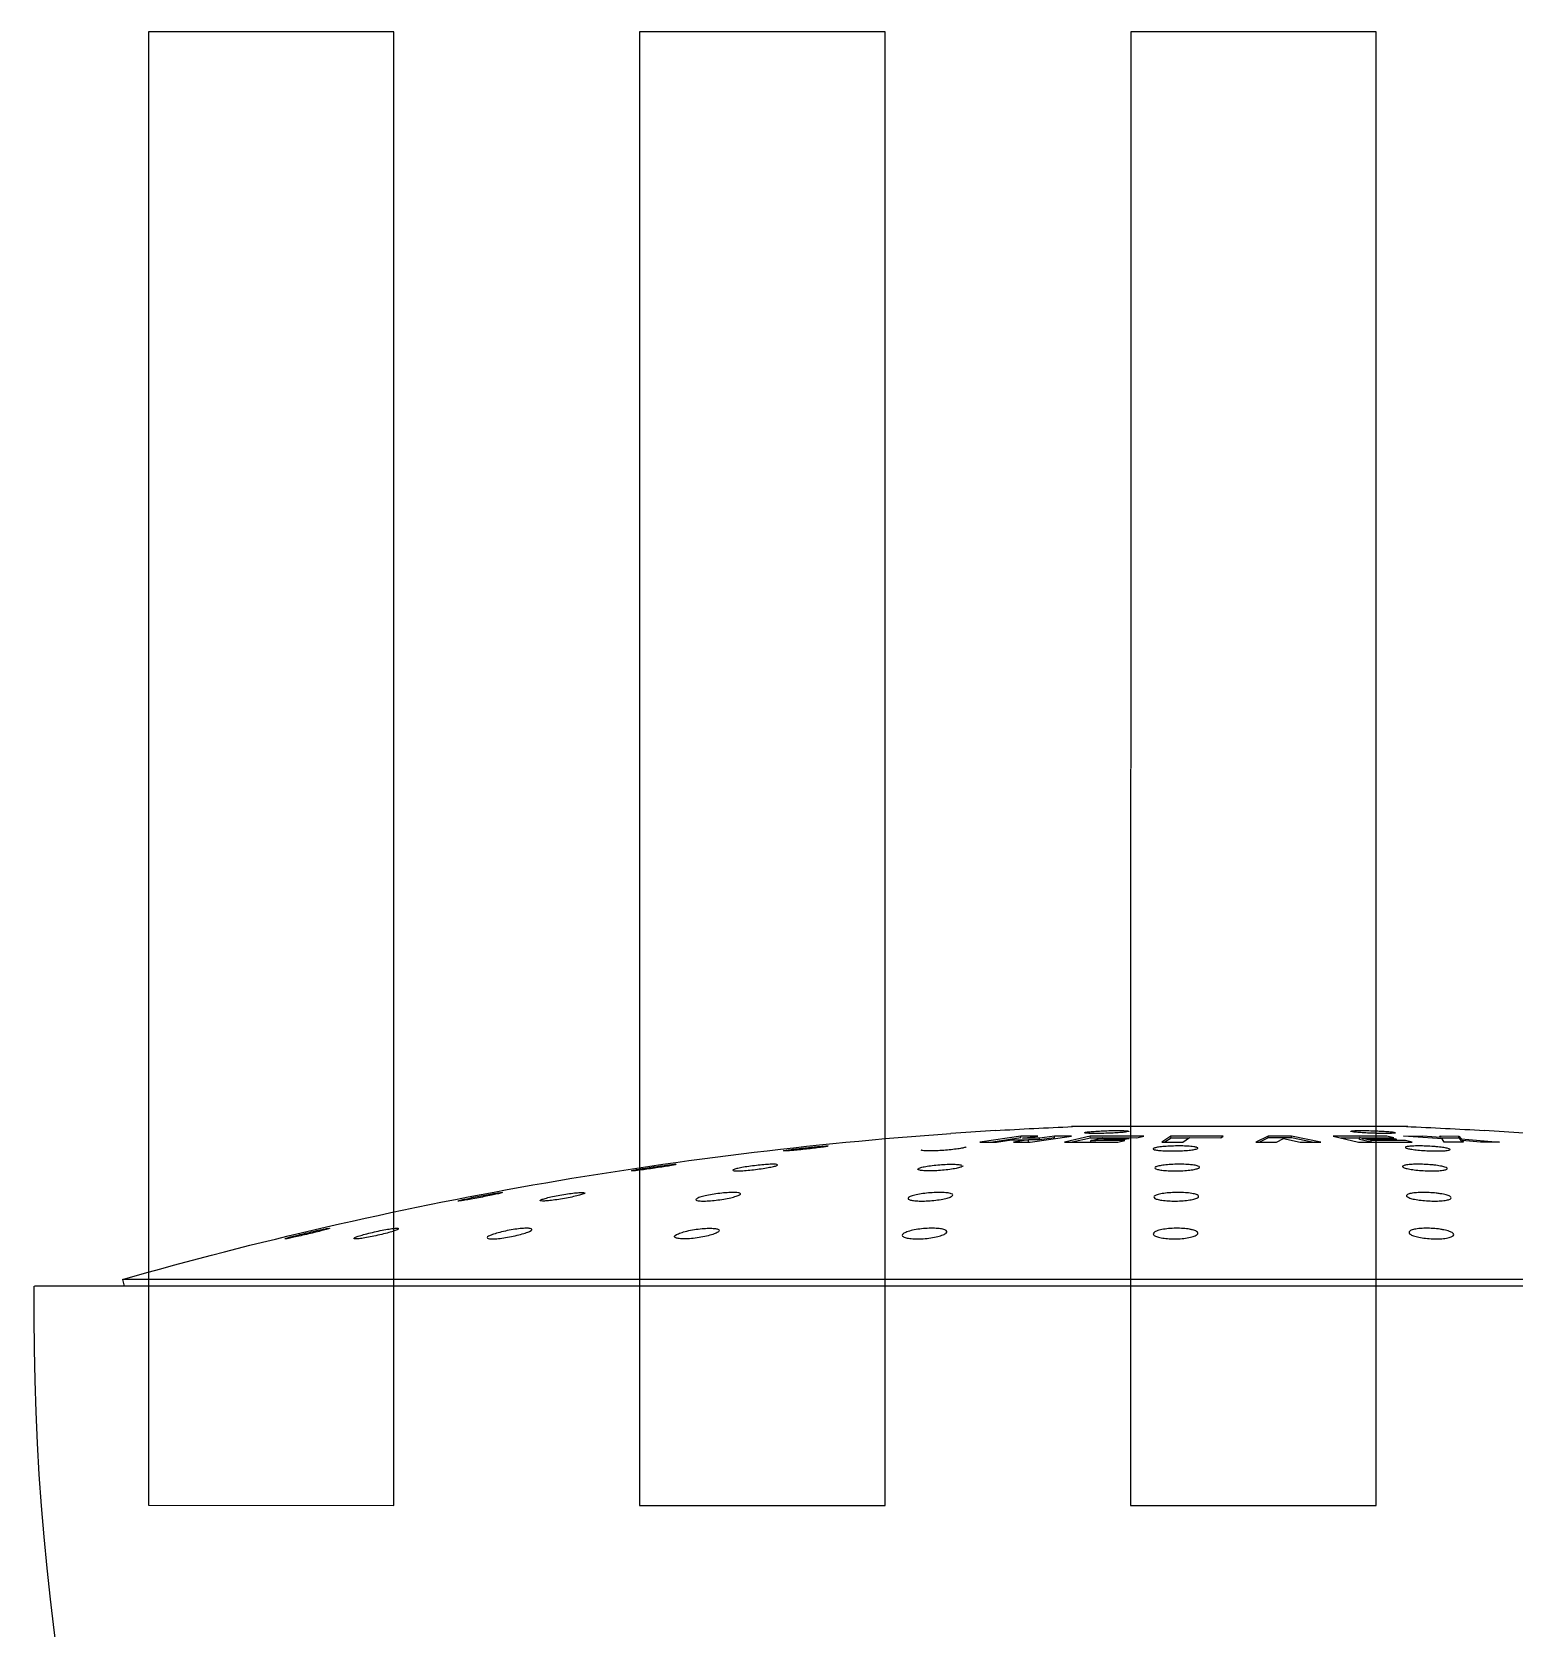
# Model space of a CAD drawing. Header units: metres. Extents: x -22 to 564, y 0 to 143.
# Drawn here: x 243.72107 to 243.76098, y 50.96053 to 51.00352 of the extents above; entities that cross this region are included whole.
import ezdxf

# ---------------------------------------------------------------- set-up
doc = ezdxf.new("R2010")
doc.units = ezdxf.units.M
doc.layers.add('XREF 2N NEURO-ONCOLOGIA$0$Mobiliario Fijo', color=40, linetype='Continuous')

# ---------------------------------------------------------------- blocks, each defined once
blk = doc.blocks.new('XREF 2N NEURO-ONCOLOGIA$0$SE')
at = {"linetype": 'Continuous'}
for p, q in [((161.371, 70.924), (127.838, 70.924)), ((129.092, 70.924), (129.066, 70.832)), ((160.143, 70.832), (129.066, 70.832)), ((140.987, 68.923), (141.221, 68.921)), ((141.558, 68.839), (140.987, 68.923)), ((141.56, 68.865), (141.169, 68.922)), ((141.221, 68.921), (141.43, 68.889)), ((141.43, 68.889), (141.664, 68.889)), ((141.455, 68.921), (141.69, 68.923)), ((141.664, 68.889), (141.455, 68.921)), ((141.56, 68.865), (141.558, 68.839)), ((141.793, 68.838), (141.558, 68.839)), ((141.583, 68.866), (141.793, 68.838)), ((141.818, 68.866), (141.583, 68.866)), ((141.666, 68.914), (141.664, 68.889)), ((141.819, 68.892), (141.665, 68.892)), ((141.69, 68.923), (142.261, 68.839)), ((141.819, 68.892), (141.818, 68.866)), ((142.027, 68.838), (141.818, 68.866)), ((142.028, 68.863), (141.819, 68.892)), ((142.028, 68.863), (142.027, 68.838)), ((142.261, 68.839), (142.027, 68.838)), ((142.165, 68.925), (142.91, 68.925)), ((142.525, 68.841), (142.165, 68.925)), ((142.526, 68.866), (142.274, 68.925)), ((142.526, 68.866), (142.525, 68.841)), ((143.27, 68.841), (142.525, 68.841)), ((142.675, 68.866), (142.526, 68.866)), ((142.534, 68.925), (142.533, 68.899)), ((143.007, 68.901), (142.533, 68.899)), ((142.533, 68.899), (142.657, 68.87)), ((142.603, 68.925), (142.534, 68.925)), ((142.657, 68.87), (142.7, 68.86)), ((142.66, 68.87), (142.66, 68.87)), ((142.7, 68.86), (143.174, 68.862)), ((142.764, 68.887), (142.995, 68.887)), ((142.91, 68.925), (143.007, 68.901)), ((143.174, 68.862), (143.27, 68.841)), ((143.522, 68.925), (143.812, 68.923)), ((143.647, 68.84), (143.522, 68.925)), ((143.648, 68.866), (143.56, 68.924)), ((143.648, 68.866), (143.647, 68.84)), ((144.373, 68.84), (143.647, 68.84)), ((143.904, 68.866), (143.648, 68.866)), ((143.812, 68.923), (143.904, 68.86)), ((143.904, 68.86), (144.34, 68.861)), ((144.34, 68.861), (144.373, 68.84)), ((144.825, 68.925), (145.116, 68.924)), ((144.998, 68.839), (144.825, 68.925)), ((144.998, 68.865), (144.876, 68.925)), ((144.998, 68.865), (144.998, 68.839)), ((145.324, 68.865), (144.998, 68.865)), ((145.325, 68.839), (144.998, 68.839)), ((145.116, 68.924), (145.213, 68.874)), ((145.213, 68.874), (145.442, 68.924)), ((145.609, 68.925), (145.324, 68.865)), ((145.324, 68.865), (145.325, 68.839)), ((145.733, 68.925), (145.325, 68.839)), ((145.442, 68.924), (145.733, 68.925)), ((145.902, 68.841), (146.255, 68.925)), ((146.65, 68.841), (145.902, 68.841)), ((146.269, 68.866), (146.008, 68.866)), ((146.255, 68.925), (147.003, 68.925)), ((146.432, 68.925), (146.268, 68.886)), ((146.268, 68.886), (146.269, 68.86)), ((146.311, 68.87), (146.269, 68.86)), ((146.269, 68.86), (146.745, 68.862)), ((146.433, 68.899), (146.311, 68.87)), ((146.432, 68.925), (146.433, 68.899)), ((146.908, 68.901), (146.433, 68.899)), ((146.787, 68.887), (146.564, 68.887)), ((146.745, 68.862), (146.65, 68.841)), ((146.718, 68.887), (146.718, 68.871)), ((147.417, 68.877), (146.883, 68.839)), ((146.883, 68.839), (147.148, 68.837)), ((147.003, 68.925), (146.908, 68.901)), ((147.148, 68.837), (147.4, 68.855)), ((147.4, 68.855), (147.385, 68.837)), ((147.385, 68.837), (147.65, 68.839)), ((147.4, 68.863), (147.649, 68.865)), ((147.449, 68.923), (147.417, 68.877)), ((147.714, 68.921), (147.449, 68.923)), ((147.649, 68.865), (147.681, 68.903)), ((147.649, 68.865), (147.65, 68.839)), ((147.65, 68.839), (147.682, 68.877)), ((147.681, 68.903), (147.698, 68.904)), ((147.681, 68.903), (147.682, 68.877)), ((147.682, 68.877), (148.215, 68.923)), ((147.95, 68.921), (147.699, 68.9)), ((147.699, 68.9), (147.714, 68.921)), ((148.215, 68.923), (147.95, 68.921)), ((141.207, 68.761), (140.585, 68.802)), ((142.265, 68.699), (146.943, 68.699)), ((148.624, 68.802), (148.001, 68.761))]:
    blk.add_line(p, q, dxfattribs=at)
for centre, radius, start, end in [((162.824, 71.307), 34.989, 135.241, 180.6267), ((144.604, 125.301), 56.642, 254.0781, 265.9315), ((142.76, 117.229), 48.359, 269.8784, 270.3605), ((146.41, 117.556), 48.687, 269.882, 270.3624), ((144.604, 125.301), 56.642, 266.558, 267.6457), ((144.604, 125.301), 56.642, 272.3453, 273.442)]:
    blk.add_arc(centre, radius, start, end, dxfattribs=at)
for points, knots in [([(131.878, 70.143), (131.856, 70.149), (131.829, 70.156), (131.8, 70.164), (131.77, 70.171), (131.737, 70.18), (131.703, 70.188), (131.668, 70.196), (131.631, 70.205), (131.596, 70.213), (131.56, 70.221), (131.525, 70.229), (131.493, 70.236), (131.461, 70.243), (131.431, 70.25), (131.407, 70.255), (131.383, 70.26), (131.362, 70.263), (131.348, 70.266), (131.334, 70.268), (131.325, 70.269), (131.322, 70.268), (131.322, 70.268), (131.321, 70.268), (131.321, 70.268)], [0, 0, 0, 0, 0.0548154, 0.0548154, 0.0548154, 0.1095719, 0.1095719, 0.1095719, 0.1651875, 0.1651875, 0.1651875, 0.2211221, 0.2211221, 0.2211221, 0.2763623, 0.2763623, 0.2763623, 0.3302069, 0.3302069, 0.3302069, 0.3826235, 0.3826235, 0.3826235, 0.3956936, 0.3956936, 0.3956936, 0.3956936]), ([(131.331, 70.263), (131.339, 70.26), (131.353, 70.256), (131.371, 70.251), (131.389, 70.245), (131.413, 70.239), (131.439, 70.232), (131.467, 70.225), (131.498, 70.217), (131.531, 70.209), (131.564, 70.201), (131.6, 70.192), (131.636, 70.184), (131.671, 70.175), (131.708, 70.167), (131.741, 70.16), (131.775, 70.152), (131.807, 70.145), (131.834, 70.139), (131.861, 70.134), (131.884, 70.129), (131.902, 70.126), (131.919, 70.123), (131.932, 70.121), (131.938, 70.121)], [0.4342217, 0.4342217, 0.4342217, 0.4342217, 0.4859217, 0.4859217, 0.4859217, 0.5385654, 0.5385654, 0.5385654, 0.5926108, 0.5926108, 0.5926108, 0.6479472, 0.6479472, 0.6479472, 0.7038894, 0.7038894, 0.7038894, 0.7594343, 0.7594343, 0.7594343, 0.8137388, 0.8137388, 0.8137388, 0.8665535, 0.8665535, 0.8665535, 0.8665535]), ([(132.883, 70.143), (132.869, 70.149), (132.85, 70.156), (132.826, 70.164), (132.803, 70.171), (132.775, 70.18), (132.744, 70.188), (132.713, 70.196), (132.678, 70.205), (132.643, 70.213), (132.607, 70.221), (132.57, 70.229), (132.535, 70.236), (132.5, 70.243), (132.466, 70.25), (132.435, 70.255), (132.405, 70.26), (132.377, 70.263), (132.355, 70.266), (132.333, 70.268), (132.315, 70.269), (132.303, 70.268), (132.291, 70.268), (132.284, 70.266), (132.283, 70.263), (132.283, 70.26), (132.287, 70.256), (132.297, 70.251), (132.307, 70.245), (132.323, 70.239), (132.343, 70.232), (132.363, 70.225), (132.389, 70.217), (132.417, 70.209), (132.446, 70.201), (132.479, 70.192), (132.514, 70.184), (132.548, 70.175), (132.585, 70.167), (132.621, 70.16), (132.656, 70.152), (132.692, 70.145), (132.725, 70.139), (132.757, 70.134), (132.787, 70.129), (132.812, 70.126), (132.837, 70.123), (132.858, 70.121), (132.873, 70.121), (132.888, 70.12), (132.899, 70.121), (132.903, 70.124)], [0, 0, 0, 0, 0.0548154, 0.0548154, 0.0548154, 0.1095719, 0.1095719, 0.1095719, 0.1651875, 0.1651875, 0.1651875, 0.2211221, 0.2211221, 0.2211221, 0.2763623, 0.2763623, 0.2763623, 0.3302069, 0.3302069, 0.3302069, 0.3826235, 0.3826235, 0.3826235, 0.4342217, 0.4342217, 0.4342217, 0.4859217, 0.4859217, 0.4859217, 0.5385654, 0.5385654, 0.5385654, 0.5926108, 0.5926108, 0.5926108, 0.6479472, 0.6479472, 0.6479472, 0.7038894, 0.7038894, 0.7038894, 0.7594343, 0.7594343, 0.7594343, 0.8137388, 0.8137388, 0.8137388, 0.8665535, 0.8665535, 0.8665535, 0.9183157, 0.9183157, 0.9183157, 0.9183157]), ([(134.756, 70.143), (134.752, 70.149), (134.742, 70.156), (134.726, 70.164), (134.711, 70.171), (134.69, 70.18), (134.665, 70.188), (134.639, 70.196), (134.609, 70.205), (134.577, 70.213), (134.544, 70.221), (134.508, 70.229), (134.472, 70.236), (134.437, 70.243), (134.4, 70.25), (134.366, 70.255), (134.332, 70.26), (134.299, 70.263), (134.27, 70.266), (134.242, 70.268), (134.216, 70.269), (134.196, 70.268), (134.176, 70.268), (134.16, 70.266), (134.15, 70.263), (134.14, 70.26), (134.135, 70.256), (134.136, 70.251), (134.137, 70.245), (134.144, 70.239), (134.156, 70.232), (134.168, 70.225), (134.185, 70.217), (134.208, 70.209), (134.23, 70.201), (134.258, 70.192), (134.288, 70.184), (134.319, 70.175), (134.354, 70.167), (134.389, 70.16), (134.424, 70.152), (134.461, 70.145), (134.496, 70.139), (134.531, 70.134), (134.566, 70.129), (134.597, 70.126), (134.627, 70.123), (134.655, 70.121), (134.679, 70.121), (134.701, 70.12), (134.72, 70.121), (134.733, 70.124), (134.747, 70.126), (134.755, 70.129), (134.758, 70.134), (134.759, 70.137), (134.759, 70.14), (134.756, 70.143)], [0, 0, 0, 0, 0.054815, 0.054815, 0.054815, 0.109572, 0.109572, 0.109572, 0.165188, 0.165188, 0.165188, 0.221122, 0.221122, 0.221122, 0.276362, 0.276362, 0.276362, 0.330207, 0.330207, 0.330207, 0.382623, 0.382623, 0.382623, 0.434222, 0.434222, 0.434222, 0.485922, 0.485922, 0.485922, 0.538565, 0.538565, 0.538565, 0.592611, 0.592611, 0.592611, 0.647947, 0.647947, 0.647947, 0.703889, 0.703889, 0.703889, 0.759434, 0.759434, 0.759434, 0.813739, 0.813739, 0.813739, 0.866554, 0.866554, 0.866554, 0.918316, 0.918316, 0.918316, 0.969887, 0.969887, 0.969887, 1, 1, 1, 1]), ([(137.364, 70.152), (137.364, 70.156), (137.363, 70.16), (137.359, 70.164), (137.353, 70.171), (137.34, 70.18), (137.323, 70.188), (137.305, 70.196), (137.281, 70.205), (137.254, 70.213), (137.227, 70.221), (137.195, 70.229), (137.161, 70.236), (137.128, 70.243), (137.092, 70.25), (137.056, 70.255), (137.021, 70.26), (136.985, 70.263), (136.951, 70.266), (136.919, 70.268), (136.888, 70.269), (136.861, 70.268), (136.834, 70.268), (136.811, 70.266), (136.792, 70.263), (136.774, 70.26), (136.76, 70.256), (136.752, 70.251), (136.743, 70.245), (136.74, 70.239), (136.743, 70.232), (136.746, 70.225), (136.755, 70.217), (136.769, 70.209), (136.783, 70.201), (136.804, 70.192), (136.828, 70.184), (136.853, 70.175), (136.882, 70.167), (136.915, 70.16), (136.947, 70.152), (136.982, 70.145), (137.018, 70.139), (137.053, 70.134), (137.089, 70.129), (137.124, 70.126), (137.158, 70.123), (137.19, 70.121), (137.22, 70.121), (137.249, 70.12), (137.275, 70.121), (137.296, 70.124), (137.317, 70.126), (137.334, 70.129), (137.346, 70.134), (137.352, 70.137), (137.357, 70.14), (137.361, 70.143)], [0.0253724, 0.0253724, 0.0253724, 0.0253724, 0.0548154, 0.0548154, 0.0548154, 0.1095719, 0.1095719, 0.1095719, 0.1651875, 0.1651875, 0.1651875, 0.2211221, 0.2211221, 0.2211221, 0.2763623, 0.2763623, 0.2763623, 0.3302069, 0.3302069, 0.3302069, 0.3826235, 0.3826235, 0.3826235, 0.4342217, 0.4342217, 0.4342217, 0.4859217, 0.4859217, 0.4859217, 0.5385654, 0.5385654, 0.5385654, 0.5926108, 0.5926108, 0.5926108, 0.6479472, 0.6479472, 0.6479472, 0.7038894, 0.7038894, 0.7038894, 0.7594343, 0.7594343, 0.7594343, 0.8137388, 0.8137388, 0.8137388, 0.8665535, 0.8665535, 0.8665535, 0.9183157, 0.9183157, 0.9183157, 0.969887, 0.969887, 0.969887, 1, 1, 1, 1]), ([(140.502, 70.143), (140.517, 70.149), (140.526, 70.156), (140.529, 70.164), (140.532, 70.171), (140.53, 70.18), (140.521, 70.188), (140.512, 70.196), (140.497, 70.205), (140.477, 70.213), (140.457, 70.221), (140.431, 70.229), (140.402, 70.236), (140.373, 70.243), (140.34, 70.25), (140.306, 70.255), (140.272, 70.26), (140.236, 70.263), (140.201, 70.266), (140.166, 70.268), (140.132, 70.269), (140.1, 70.268), (140.069, 70.268), (140.039, 70.266), (140.014, 70.263), (139.988, 70.26), (139.966, 70.256), (139.95, 70.251), (139.933, 70.245), (139.92, 70.239), (139.914, 70.232), (139.907, 70.225), (139.907, 70.217), (139.912, 70.209), (139.917, 70.201), (139.928, 70.192), (139.945, 70.184), (139.961, 70.175), (139.984, 70.167), (140.011, 70.16), (140.037, 70.152), (140.068, 70.145), (140.102, 70.139), (140.134, 70.134), (140.17, 70.129), (140.206, 70.126), (140.24, 70.123), (140.276, 70.121), (140.309, 70.121), (140.341, 70.12), (140.373, 70.121), (140.4, 70.124), (140.428, 70.126), (140.453, 70.129), (140.472, 70.134), (140.484, 70.137), (140.494, 70.14), (140.502, 70.143)], [0, 0, 0, 0, 0.054815, 0.054815, 0.054815, 0.109572, 0.109572, 0.109572, 0.165188, 0.165188, 0.165188, 0.221122, 0.221122, 0.221122, 0.276362, 0.276362, 0.276362, 0.330207, 0.330207, 0.330207, 0.382623, 0.382623, 0.382623, 0.434222, 0.434222, 0.434222, 0.485922, 0.485922, 0.485922, 0.538565, 0.538565, 0.538565, 0.592611, 0.592611, 0.592611, 0.647947, 0.647947, 0.647947, 0.703889, 0.703889, 0.703889, 0.759434, 0.759434, 0.759434, 0.813739, 0.813739, 0.813739, 0.866554, 0.866554, 0.866554, 0.918316, 0.918316, 0.918316, 0.969887, 0.969887, 0.969887, 1, 1, 1, 1]), ([(143.948, 70.143), (143.971, 70.149), (143.989, 70.156), (144.002, 70.164), (144.014, 70.171), (144.021, 70.18), (144.022, 70.188), (144.023, 70.196), (144.017, 70.205), (144.006, 70.213), (143.994, 70.221), (143.977, 70.229), (143.954, 70.236), (143.932, 70.243), (143.905, 70.25), (143.874, 70.255), (143.844, 70.26), (143.811, 70.263), (143.776, 70.266), (143.743, 70.268), (143.707, 70.269), (143.673, 70.268), (143.639, 70.268), (143.606, 70.266), (143.576, 70.263), (143.545, 70.26), (143.517, 70.256), (143.493, 70.251), (143.468, 70.245), (143.448, 70.239), (143.432, 70.232), (143.417, 70.225), (143.406, 70.217), (143.402, 70.209), (143.398, 70.201), (143.399, 70.192), (143.407, 70.184), (143.414, 70.175), (143.428, 70.167), (143.447, 70.16), (143.466, 70.152), (143.491, 70.145), (143.52, 70.139), (143.548, 70.134), (143.58, 70.129), (143.613, 70.126), (143.646, 70.123), (143.682, 70.121), (143.716, 70.121), (143.75, 70.12), (143.785, 70.121), (143.817, 70.124), (143.849, 70.126), (143.879, 70.129), (143.905, 70.134), (143.921, 70.137), (143.935, 70.14), (143.948, 70.143)], [0, 0, 0, 0, 0.054815, 0.054815, 0.054815, 0.109572, 0.109572, 0.109572, 0.165188, 0.165188, 0.165188, 0.221122, 0.221122, 0.221122, 0.276362, 0.276362, 0.276362, 0.330207, 0.330207, 0.330207, 0.382623, 0.382623, 0.382623, 0.434222, 0.434222, 0.434222, 0.485922, 0.485922, 0.485922, 0.538565, 0.538565, 0.538565, 0.592611, 0.592611, 0.592611, 0.647947, 0.647947, 0.647947, 0.703889, 0.703889, 0.703889, 0.759434, 0.759434, 0.759434, 0.813739, 0.813739, 0.813739, 0.866554, 0.866554, 0.866554, 0.918316, 0.918316, 0.918316, 0.969887, 0.969887, 0.969887, 1, 1, 1, 1]), ([(147.442, 70.143), (147.471, 70.149), (147.498, 70.156), (147.519, 70.164), (147.539, 70.171), (147.556, 70.18), (147.566, 70.188), (147.576, 70.196), (147.581, 70.205), (147.579, 70.213), (147.577, 70.221), (147.569, 70.229), (147.555, 70.236), (147.541, 70.243), (147.521, 70.25), (147.497, 70.255), (147.473, 70.26), (147.445, 70.263), (147.413, 70.266), (147.383, 70.268), (147.349, 70.269), (147.315, 70.268), (147.282, 70.268), (147.247, 70.266), (147.214, 70.263), (147.18, 70.26), (147.148, 70.256), (147.118, 70.251), (147.088, 70.245), (147.061, 70.239), (147.038, 70.232), (147.014, 70.225), (146.995, 70.217), (146.982, 70.209), (146.968, 70.201), (146.96, 70.192), (146.958, 70.184), (146.955, 70.175), (146.96, 70.167), (146.97, 70.16), (146.98, 70.152), (146.997, 70.145), (147.018, 70.139), (147.039, 70.134), (147.065, 70.129), (147.095, 70.126), (147.124, 70.123), (147.156, 70.121), (147.19, 70.121), (147.223, 70.12), (147.258, 70.121), (147.291, 70.124), (147.325, 70.126), (147.359, 70.129), (147.39, 70.134), (147.408, 70.137), (147.426, 70.14), (147.442, 70.143)], [0, 0, 0, 0, 0.054815, 0.054815, 0.054815, 0.109572, 0.109572, 0.109572, 0.165188, 0.165188, 0.165188, 0.221122, 0.221122, 0.221122, 0.276362, 0.276362, 0.276362, 0.330207, 0.330207, 0.330207, 0.382623, 0.382623, 0.382623, 0.434222, 0.434222, 0.434222, 0.485922, 0.485922, 0.485922, 0.538565, 0.538565, 0.538565, 0.592611, 0.592611, 0.592611, 0.647947, 0.647947, 0.647947, 0.703889, 0.703889, 0.703889, 0.759434, 0.759434, 0.759434, 0.813739, 0.813739, 0.813739, 0.866554, 0.866554, 0.866554, 0.918316, 0.918316, 0.918316, 0.969887, 0.969887, 0.969887, 1, 1, 1, 1]), ([(131.944, 70.121), (131.944, 70.122), (131.943, 70.123), (131.94, 70.124), (131.936, 70.126), (131.925, 70.129), (131.91, 70.134), (131.901, 70.137), (131.89, 70.14), (131.878, 70.143)], [0.8959024, 0.8959024, 0.8959024, 0.8959024, 0.9183157, 0.9183157, 0.9183157, 0.969887, 0.969887, 0.969887, 1, 1, 1, 1]), ([(132.906, 70.127), (132.906, 70.129), (132.904, 70.131), (132.9, 70.134), (132.896, 70.137), (132.89, 70.14), (132.883, 70.143)], [0.93879549, 0.93879549, 0.93879549, 0.93879549, 0.96988697, 0.96988697, 0.96988697, 1, 1, 1, 1]), ([(134.292, 69.64), (134.271, 69.645), (134.246, 69.651), (134.217, 69.657), (134.188, 69.663), (134.156, 69.669), (134.122, 69.676), (134.088, 69.683), (134.052, 69.69), (134.017, 69.696), (133.981, 69.703), (133.946, 69.71), (133.913, 69.715), (133.881, 69.721), (133.85, 69.726), (133.824, 69.73), (133.799, 69.734), (133.777, 69.738), (133.761, 69.74), (133.745, 69.742), (133.735, 69.743), (133.73, 69.743), (133.728, 69.742), (133.727, 69.742), (133.727, 69.742)], [0, 0, 0, 0, 0.0544033, 0.0544033, 0.0544033, 0.1087667, 0.1087667, 0.1087667, 0.1637032, 0.1637032, 0.1637032, 0.2188839, 0.2188839, 0.2188839, 0.2736465, 0.2736465, 0.2736465, 0.3275136, 0.3275136, 0.3275136, 0.3804245, 0.3804245, 0.3804245, 0.4023778, 0.4023778, 0.4023778, 0.4023778]), ([(133.732, 69.739), (133.739, 69.736), (133.751, 69.733), (133.768, 69.729), (133.785, 69.725), (133.808, 69.72), (133.834, 69.714), (133.86, 69.708), (133.89, 69.702), (133.923, 69.695), (133.955, 69.689), (133.991, 69.682), (134.026, 69.675), (134.061, 69.668), (134.097, 69.662), (134.131, 69.655), (134.165, 69.649), (134.198, 69.644), (134.226, 69.639), (134.254, 69.634), (134.279, 69.631), (134.298, 69.628), (134.317, 69.625), (134.331, 69.623), (134.34, 69.623)], [0.432747, 0.432747, 0.432747, 0.432747, 0.4850873, 0.4850873, 0.4850873, 0.538027, 0.538027, 0.538027, 0.5918962, 0.5918962, 0.5918962, 0.6466388, 0.6466388, 0.6466388, 0.7018136, 0.7018136, 0.7018136, 0.7567676, 0.7567676, 0.7567676, 0.8109363, 0.8109363, 0.8109363, 0.8641205, 0.8641205, 0.8641205, 0.8641205]), ([(135.481, 69.64), (135.471, 69.645), (135.455, 69.651), (135.435, 69.657), (135.414, 69.663), (135.389, 69.669), (135.36, 69.676), (135.331, 69.683), (135.298, 69.69), (135.264, 69.696), (135.229, 69.703), (135.193, 69.71), (135.158, 69.715), (135.122, 69.721), (135.087, 69.726), (135.054, 69.73), (135.023, 69.734), (134.993, 69.738), (134.967, 69.74), (134.942, 69.742), (134.921, 69.743), (134.905, 69.743), (134.89, 69.742), (134.879, 69.741), (134.875, 69.739), (134.87, 69.736), (134.871, 69.733), (134.877, 69.729), (134.884, 69.725), (134.896, 69.72), (134.914, 69.714), (134.931, 69.708), (134.954, 69.702), (134.98, 69.695), (135.007, 69.689), (135.038, 69.682), (135.071, 69.675), (135.104, 69.668), (135.139, 69.662), (135.175, 69.655), (135.21, 69.649), (135.247, 69.644), (135.28, 69.639), (135.314, 69.634), (135.346, 69.631), (135.374, 69.628), (135.401, 69.625), (135.425, 69.623), (135.444, 69.623), (135.463, 69.622), (135.477, 69.623), (135.485, 69.625)], [0, 0, 0, 0, 0.0544033, 0.0544033, 0.0544033, 0.1087667, 0.1087667, 0.1087667, 0.1637032, 0.1637032, 0.1637032, 0.2188839, 0.2188839, 0.2188839, 0.2736465, 0.2736465, 0.2736465, 0.3275136, 0.3275136, 0.3275136, 0.3804245, 0.3804245, 0.3804245, 0.432747, 0.432747, 0.432747, 0.4850873, 0.4850873, 0.4850873, 0.538027, 0.538027, 0.538027, 0.5918962, 0.5918962, 0.5918962, 0.6466388, 0.6466388, 0.6466388, 0.7018136, 0.7018136, 0.7018136, 0.7567676, 0.7567676, 0.7567676, 0.8109363, 0.8109363, 0.8109363, 0.8641205, 0.8641205, 0.8641205, 0.9165685, 0.9165685, 0.9165685, 0.9165685]), ([(137.66, 69.64), (137.661, 69.645), (137.657, 69.651), (137.646, 69.657), (137.636, 69.663), (137.62, 69.669), (137.599, 69.676), (137.578, 69.683), (137.552, 69.69), (137.523, 69.696), (137.493, 69.703), (137.46, 69.71), (137.426, 69.715), (137.391, 69.721), (137.355, 69.726), (137.319, 69.73), (137.285, 69.734), (137.25, 69.738), (137.218, 69.74), (137.186, 69.742), (137.157, 69.743), (137.132, 69.743), (137.108, 69.742), (137.087, 69.741), (137.071, 69.739), (137.056, 69.736), (137.045, 69.733), (137.041, 69.729), (137.036, 69.725), (137.037, 69.72), (137.044, 69.714), (137.05, 69.708), (137.063, 69.702), (137.08, 69.695), (137.098, 69.689), (137.121, 69.682), (137.148, 69.675), (137.175, 69.668), (137.207, 69.662), (137.24, 69.655), (137.274, 69.649), (137.309, 69.644), (137.345, 69.639), (137.38, 69.634), (137.416, 69.631), (137.45, 69.628), (137.482, 69.625), (137.514, 69.623), (137.541, 69.623), (137.568, 69.622), (137.592, 69.623), (137.61, 69.625), (137.629, 69.626), (137.643, 69.629), (137.651, 69.633), (137.656, 69.635), (137.659, 69.637), (137.66, 69.64)], [0, 0, 0, 0, 0.054403, 0.054403, 0.054403, 0.108767, 0.108767, 0.108767, 0.163703, 0.163703, 0.163703, 0.218884, 0.218884, 0.218884, 0.273647, 0.273647, 0.273647, 0.327514, 0.327514, 0.327514, 0.380424, 0.380424, 0.380424, 0.432747, 0.432747, 0.432747, 0.485087, 0.485087, 0.485087, 0.538027, 0.538027, 0.538027, 0.591896, 0.591896, 0.591896, 0.646639, 0.646639, 0.646639, 0.701814, 0.701814, 0.701814, 0.756768, 0.756768, 0.756768, 0.810936, 0.810936, 0.810936, 0.864121, 0.864121, 0.864121, 0.916569, 0.916569, 0.916569, 0.968837, 0.968837, 0.968837, 1, 1, 1, 1]), ([(140.591, 69.64), (140.604, 69.645), (140.611, 69.651), (140.612, 69.657), (140.613, 69.663), (140.608, 69.669), (140.598, 69.676), (140.587, 69.683), (140.571, 69.69), (140.549, 69.696), (140.528, 69.703), (140.501, 69.71), (140.472, 69.715), (140.442, 69.721), (140.408, 69.726), (140.374, 69.73), (140.34, 69.734), (140.304, 69.738), (140.269, 69.74), (140.234, 69.742), (140.2, 69.743), (140.169, 69.743), (140.138, 69.742), (140.109, 69.741), (140.084, 69.739), (140.06, 69.736), (140.039, 69.733), (140.024, 69.729), (140.008, 69.725), (139.998, 69.72), (139.993, 69.714), (139.988, 69.708), (139.989, 69.702), (139.996, 69.695), (140.003, 69.689), (140.016, 69.682), (140.034, 69.675), (140.052, 69.668), (140.076, 69.662), (140.104, 69.655), (140.131, 69.649), (140.163, 69.644), (140.197, 69.639), (140.23, 69.634), (140.265, 69.631), (140.301, 69.628), (140.335, 69.625), (140.371, 69.623), (140.403, 69.623), (140.436, 69.622), (140.467, 69.623), (140.494, 69.625), (140.521, 69.626), (140.544, 69.629), (140.563, 69.633), (140.574, 69.635), (140.583, 69.637), (140.591, 69.64)], [0, 0, 0, 0, 0.054403, 0.054403, 0.054403, 0.108767, 0.108767, 0.108767, 0.163703, 0.163703, 0.163703, 0.218884, 0.218884, 0.218884, 0.273647, 0.273647, 0.273647, 0.327514, 0.327514, 0.327514, 0.380424, 0.380424, 0.380424, 0.432747, 0.432747, 0.432747, 0.485087, 0.485087, 0.485087, 0.538027, 0.538027, 0.538027, 0.591896, 0.591896, 0.591896, 0.646639, 0.646639, 0.646639, 0.701814, 0.701814, 0.701814, 0.756768, 0.756768, 0.756768, 0.810936, 0.810936, 0.810936, 0.864121, 0.864121, 0.864121, 0.916569, 0.916569, 0.916569, 0.968837, 0.968837, 0.968837, 1, 1, 1, 1]), ([(143.956, 69.64), (143.979, 69.645), (143.998, 69.651), (144.01, 69.657), (144.023, 69.663), (144.03, 69.669), (144.031, 69.676), (144.032, 69.683), (144.026, 69.69), (144.015, 69.696), (144.004, 69.703), (143.987, 69.71), (143.965, 69.715), (143.944, 69.721), (143.917, 69.726), (143.887, 69.73), (143.857, 69.734), (143.824, 69.738), (143.79, 69.74), (143.756, 69.742), (143.72, 69.743), (143.686, 69.743), (143.652, 69.742), (143.618, 69.741), (143.587, 69.739), (143.556, 69.736), (143.527, 69.733), (143.503, 69.729), (143.478, 69.725), (143.457, 69.72), (143.442, 69.714), (143.426, 69.708), (143.416, 69.702), (143.411, 69.695), (143.407, 69.689), (143.408, 69.682), (143.415, 69.675), (143.423, 69.668), (143.436, 69.662), (143.455, 69.655), (143.473, 69.649), (143.498, 69.644), (143.526, 69.639), (143.553, 69.634), (143.585, 69.631), (143.618, 69.628), (143.651, 69.625), (143.686, 69.623), (143.721, 69.623), (143.755, 69.622), (143.79, 69.623), (143.823, 69.625), (143.855, 69.626), (143.886, 69.629), (143.912, 69.633), (143.928, 69.635), (143.943, 69.637), (143.956, 69.64)], [0, 0, 0, 0, 0.054403, 0.054403, 0.054403, 0.108767, 0.108767, 0.108767, 0.163703, 0.163703, 0.163703, 0.218884, 0.218884, 0.218884, 0.273647, 0.273647, 0.273647, 0.327514, 0.327514, 0.327514, 0.380424, 0.380424, 0.380424, 0.432747, 0.432747, 0.432747, 0.485087, 0.485087, 0.485087, 0.538027, 0.538027, 0.538027, 0.591896, 0.591896, 0.591896, 0.646639, 0.646639, 0.646639, 0.701814, 0.701814, 0.701814, 0.756768, 0.756768, 0.756768, 0.810936, 0.810936, 0.810936, 0.864121, 0.864121, 0.864121, 0.916569, 0.916569, 0.916569, 0.968837, 0.968837, 0.968837, 1, 1, 1, 1]), ([(147.392, 69.64), (147.423, 69.645), (147.45, 69.651), (147.473, 69.657), (147.495, 69.663), (147.513, 69.669), (147.526, 69.676), (147.538, 69.683), (147.545, 69.69), (147.545, 69.696), (147.546, 69.703), (147.54, 69.71), (147.528, 69.715), (147.517, 69.721), (147.499, 69.726), (147.477, 69.73), (147.455, 69.734), (147.428, 69.738), (147.399, 69.74), (147.369, 69.742), (147.336, 69.743), (147.302, 69.743), (147.269, 69.742), (147.234, 69.741), (147.2, 69.739), (147.166, 69.736), (147.132, 69.733), (147.101, 69.729), (147.07, 69.725), (147.041, 69.72), (147.017, 69.714), (146.992, 69.708), (146.971, 69.702), (146.955, 69.695), (146.94, 69.689), (146.929, 69.682), (146.925, 69.675), (146.921, 69.668), (146.923, 69.662), (146.93, 69.655), (146.938, 69.649), (146.952, 69.644), (146.971, 69.639), (146.99, 69.634), (147.015, 69.631), (147.043, 69.628), (147.07, 69.625), (147.101, 69.623), (147.134, 69.623), (147.167, 69.622), (147.202, 69.623), (147.236, 69.625), (147.27, 69.626), (147.305, 69.629), (147.337, 69.633), (147.356, 69.635), (147.375, 69.637), (147.392, 69.64)], [0, 0, 0, 0, 0.054403, 0.054403, 0.054403, 0.108767, 0.108767, 0.108767, 0.163703, 0.163703, 0.163703, 0.218884, 0.218884, 0.218884, 0.273647, 0.273647, 0.273647, 0.327514, 0.327514, 0.327514, 0.380424, 0.380424, 0.380424, 0.432747, 0.432747, 0.432747, 0.485087, 0.485087, 0.485087, 0.538027, 0.538027, 0.538027, 0.591896, 0.591896, 0.591896, 0.646639, 0.646639, 0.646639, 0.701814, 0.701814, 0.701814, 0.756768, 0.756768, 0.756768, 0.810936, 0.810936, 0.810936, 0.864121, 0.864121, 0.864121, 0.916569, 0.916569, 0.916569, 0.968837, 0.968837, 0.968837, 1, 1, 1, 1]), ([(134.349, 69.624), (134.349, 69.624), (134.349, 69.624), (134.348, 69.625), (134.345, 69.626), (134.336, 69.629), (134.322, 69.633), (134.314, 69.635), (134.303, 69.637), (134.292, 69.64)], [0.90260504, 0.90260504, 0.90260504, 0.90260504, 0.91656853, 0.91656853, 0.91656853, 0.96883707, 0.96883707, 0.96883707, 1, 1, 1, 1]), ([(135.494, 69.63), (135.494, 69.631), (135.494, 69.632), (135.493, 69.633), (135.491, 69.635), (135.487, 69.637), (135.481, 69.64)], [0.95487093, 0.95487093, 0.95487093, 0.95487093, 0.96883707, 0.96883707, 0.96883707, 1, 1, 1, 1]), ([(136.723, 69.242), (136.706, 69.246), (136.682, 69.25), (136.656, 69.255), (136.629, 69.259), (136.598, 69.264), (136.566, 69.269), (136.533, 69.274), (136.497, 69.28), (136.462, 69.285), (136.427, 69.29), (136.391, 69.295), (136.358, 69.3), (136.324, 69.304), (136.292, 69.308), (136.264, 69.312), (136.237, 69.315), (136.212, 69.318), (136.193, 69.32), (136.175, 69.322), (136.161, 69.323), (136.152, 69.323), (136.147, 69.323), (136.144, 69.322), (136.144, 69.322)], [0, 0, 0, 0, 0.0540595, 0.0540595, 0.0540595, 0.1080939, 0.1080939, 0.1080939, 0.1624882, 0.1624882, 0.1624882, 0.2170784, 0.2170784, 0.2170784, 0.2714715, 0.2714715, 0.2714715, 0.3253597, 0.3253597, 0.3253597, 0.3786647, 0.3786647, 0.3786647, 0.4160213, 0.4160213, 0.4160213, 0.4160213]), ([(136.145, 69.321), (136.149, 69.319), (136.158, 69.317), (136.173, 69.313), (136.187, 69.31), (136.207, 69.307), (136.231, 69.302), (136.255, 69.298), (136.284, 69.293), (136.315, 69.288), (136.346, 69.283), (136.38, 69.278), (136.415, 69.273), (136.45, 69.267), (136.486, 69.262), (136.52, 69.257), (136.555, 69.253), (136.589, 69.248), (136.619, 69.244), (136.648, 69.241), (136.675, 69.237), (136.698, 69.235), (136.719, 69.233), (136.737, 69.231), (136.748, 69.231), (136.76, 69.23), (136.766, 69.23), (136.766, 69.231), (136.766, 69.232), (136.761, 69.234), (136.75, 69.237), (136.743, 69.238), (136.734, 69.24), (136.723, 69.242)], [0.4315688, 0.4315688, 0.4315688, 0.4315688, 0.4844241, 0.4844241, 0.4844241, 0.5375972, 0.5375972, 0.5375972, 0.5913176, 0.5913176, 0.5913176, 0.6455833, 0.6455833, 0.6455833, 0.7001537, 0.7001537, 0.7001537, 0.754647, 0.754647, 0.754647, 0.8087111, 0.8087111, 0.8087111, 0.8621885, 0.8621885, 0.8621885, 0.9151855, 0.9151855, 0.9151855, 0.9680154, 0.9680154, 0.9680154, 1, 1, 1, 1]), ([(138.173, 69.242), (138.169, 69.246), (138.159, 69.25), (138.144, 69.255), (138.129, 69.259), (138.108, 69.264), (138.083, 69.269), (138.058, 69.274), (138.029, 69.28), (137.997, 69.285), (137.965, 69.29), (137.93, 69.295), (137.895, 69.3), (137.86, 69.304), (137.824, 69.308), (137.79, 69.312), (137.756, 69.315), (137.723, 69.318), (137.694, 69.32), (137.665, 69.322), (137.638, 69.323), (137.617, 69.323), (137.596, 69.323), (137.58, 69.322), (137.569, 69.321), (137.558, 69.319), (137.553, 69.317), (137.553, 69.313), (137.553, 69.31), (137.56, 69.307), (137.572, 69.302), (137.583, 69.298), (137.601, 69.293), (137.623, 69.288), (137.645, 69.283), (137.672, 69.278), (137.702, 69.273), (137.732, 69.267), (137.766, 69.262), (137.8, 69.257), (137.835, 69.253), (137.871, 69.248), (137.906, 69.244), (137.941, 69.241), (137.975, 69.237), (138.006, 69.235), (138.037, 69.233), (138.066, 69.231), (138.09, 69.231), (138.114, 69.23), (138.134, 69.23), (138.148, 69.231), (138.162, 69.232), (138.171, 69.234), (138.174, 69.237), (138.176, 69.238), (138.176, 69.24), (138.173, 69.242)], [0, 0, 0, 0, 0.05406, 0.05406, 0.05406, 0.108094, 0.108094, 0.108094, 0.162488, 0.162488, 0.162488, 0.217078, 0.217078, 0.217078, 0.271471, 0.271471, 0.271471, 0.32536, 0.32536, 0.32536, 0.378665, 0.378665, 0.378665, 0.431569, 0.431569, 0.431569, 0.484424, 0.484424, 0.484424, 0.537597, 0.537597, 0.537597, 0.591318, 0.591318, 0.591318, 0.645583, 0.645583, 0.645583, 0.700154, 0.700154, 0.700154, 0.754647, 0.754647, 0.754647, 0.808711, 0.808711, 0.808711, 0.862188, 0.862188, 0.862188, 0.915185, 0.915185, 0.915185, 0.968015, 0.968015, 0.968015, 1, 1, 1, 1]), ([(140.75, 69.253), (140.75, 69.254), (140.75, 69.254), (140.75, 69.255), (140.748, 69.259), (140.741, 69.264), (140.729, 69.269), (140.716, 69.274), (140.697, 69.28), (140.675, 69.285), (140.652, 69.29), (140.624, 69.295), (140.593, 69.3), (140.563, 69.304), (140.528, 69.308), (140.494, 69.312), (140.459, 69.315), (140.423, 69.318), (140.389, 69.32), (140.354, 69.322), (140.321, 69.323), (140.29, 69.323), (140.26, 69.323), (140.232, 69.322), (140.209, 69.321), (140.185, 69.319), (140.166, 69.317), (140.153, 69.313), (140.139, 69.31), (140.131, 69.307), (140.128, 69.302), (140.126, 69.298), (140.129, 69.293), (140.138, 69.288), (140.147, 69.283), (140.163, 69.278), (140.182, 69.273), (140.202, 69.267), (140.228, 69.262), (140.256, 69.257), (140.285, 69.253), (140.317, 69.248), (140.351, 69.244), (140.385, 69.241), (140.421, 69.237), (140.456, 69.235), (140.491, 69.233), (140.526, 69.231), (140.558, 69.231), (140.59, 69.23), (140.62, 69.23), (140.646, 69.231), (140.671, 69.232), (140.693, 69.234), (140.71, 69.237), (140.72, 69.238), (140.729, 69.24), (140.735, 69.242)], [0.0490448, 0.0490448, 0.0490448, 0.0490448, 0.0540595, 0.0540595, 0.0540595, 0.1080939, 0.1080939, 0.1080939, 0.1624882, 0.1624882, 0.1624882, 0.2170784, 0.2170784, 0.2170784, 0.2714715, 0.2714715, 0.2714715, 0.3253597, 0.3253597, 0.3253597, 0.3786647, 0.3786647, 0.3786647, 0.4315688, 0.4315688, 0.4315688, 0.4844241, 0.4844241, 0.4844241, 0.5375972, 0.5375972, 0.5375972, 0.5913176, 0.5913176, 0.5913176, 0.6455833, 0.6455833, 0.6455833, 0.7001537, 0.7001537, 0.7001537, 0.754647, 0.754647, 0.754647, 0.8087111, 0.8087111, 0.8087111, 0.8621885, 0.8621885, 0.8621885, 0.9151855, 0.9151855, 0.9151855, 0.9680154, 0.9680154, 0.9680154, 1, 1, 1, 1]), ([(143.966, 69.242), (143.989, 69.246), (144.008, 69.25), (144.022, 69.255), (144.035, 69.259), (144.042, 69.264), (144.044, 69.269), (144.046, 69.274), (144.041, 69.28), (144.031, 69.285), (144.021, 69.29), (144.005, 69.295), (143.984, 69.3), (143.964, 69.304), (143.937, 69.308), (143.908, 69.312), (143.879, 69.315), (143.847, 69.318), (143.813, 69.32), (143.779, 69.322), (143.743, 69.323), (143.709, 69.323), (143.674, 69.323), (143.64, 69.322), (143.608, 69.321), (143.577, 69.319), (143.547, 69.317), (143.522, 69.313), (143.497, 69.31), (143.475, 69.307), (143.459, 69.302), (143.443, 69.298), (143.431, 69.293), (143.426, 69.288), (143.421, 69.283), (143.421, 69.278), (143.428, 69.273), (143.434, 69.267), (143.447, 69.262), (143.464, 69.257), (143.482, 69.253), (143.505, 69.248), (143.532, 69.244), (143.559, 69.241), (143.59, 69.237), (143.623, 69.235), (143.655, 69.233), (143.691, 69.231), (143.725, 69.231), (143.76, 69.23), (143.795, 69.23), (143.828, 69.231), (143.861, 69.232), (143.892, 69.234), (143.92, 69.237), (143.937, 69.238), (143.952, 69.24), (143.966, 69.242)], [0, 0, 0, 0, 0.05406, 0.05406, 0.05406, 0.108094, 0.108094, 0.108094, 0.162488, 0.162488, 0.162488, 0.217078, 0.217078, 0.217078, 0.271471, 0.271471, 0.271471, 0.32536, 0.32536, 0.32536, 0.378665, 0.378665, 0.378665, 0.431569, 0.431569, 0.431569, 0.484424, 0.484424, 0.484424, 0.537597, 0.537597, 0.537597, 0.591318, 0.591318, 0.591318, 0.645583, 0.645583, 0.645583, 0.700154, 0.700154, 0.700154, 0.754647, 0.754647, 0.754647, 0.808711, 0.808711, 0.808711, 0.862188, 0.862188, 0.862188, 0.915185, 0.915185, 0.915185, 0.968015, 0.968015, 0.968015, 1, 1, 1, 1]), ([(147.307, 69.242), (147.339, 69.246), (147.369, 69.25), (147.394, 69.255), (147.419, 69.259), (147.441, 69.264), (147.456, 69.269), (147.472, 69.274), (147.483, 69.28), (147.487, 69.285), (147.492, 69.29), (147.49, 69.295), (147.483, 69.3), (147.475, 69.304), (147.462, 69.308), (147.443, 69.312), (147.425, 69.315), (147.401, 69.318), (147.373, 69.32), (147.346, 69.322), (147.315, 69.323), (147.282, 69.323), (147.25, 69.323), (147.215, 69.322), (147.181, 69.321), (147.146, 69.319), (147.111, 69.317), (147.079, 69.313), (147.046, 69.31), (147.015, 69.307), (146.988, 69.302), (146.96, 69.298), (146.936, 69.293), (146.917, 69.288), (146.898, 69.283), (146.884, 69.278), (146.876, 69.273), (146.868, 69.267), (146.866, 69.262), (146.869, 69.257), (146.873, 69.253), (146.883, 69.248), (146.898, 69.244), (146.914, 69.241), (146.934, 69.237), (146.959, 69.235), (146.984, 69.233), (147.013, 69.231), (147.045, 69.231), (147.076, 69.23), (147.11, 69.23), (147.145, 69.231), (147.179, 69.232), (147.214, 69.234), (147.248, 69.237), (147.268, 69.238), (147.288, 69.24), (147.307, 69.242)], [0, 0, 0, 0, 0.05406, 0.05406, 0.05406, 0.108094, 0.108094, 0.108094, 0.162488, 0.162488, 0.162488, 0.217078, 0.217078, 0.217078, 0.271471, 0.271471, 0.271471, 0.32536, 0.32536, 0.32536, 0.378665, 0.378665, 0.378665, 0.431569, 0.431569, 0.431569, 0.484424, 0.484424, 0.484424, 0.537597, 0.537597, 0.537597, 0.591318, 0.591318, 0.591318, 0.645583, 0.645583, 0.645583, 0.700154, 0.700154, 0.700154, 0.754647, 0.754647, 0.754647, 0.808711, 0.808711, 0.808711, 0.862188, 0.862188, 0.862188, 0.915185, 0.915185, 0.915185, 0.968015, 0.968015, 0.968015, 1, 1, 1, 1]), ([(138.837, 68.987), (138.82, 68.99), (138.796, 68.993), (138.77, 68.997), (138.743, 69), (138.712, 69.004), (138.68, 69.008), (138.647, 69.012), (138.612, 69.016), (138.577, 69.02), (138.542, 69.023), (138.506, 69.027), (138.473, 69.03), (138.439, 69.034), (138.407, 69.036), (138.379, 69.039), (138.352, 69.041), (138.327, 69.043), (138.308, 69.044), (138.289, 69.045), (138.275, 69.046), (138.267, 69.045), (138.26, 69.045), (138.257, 69.045), (138.257, 69.044)], [0, 0, 0, 0, 0.0539686, 0.0539686, 0.0539686, 0.1079242, 0.1079242, 0.1079242, 0.1620609, 0.1620609, 0.1620609, 0.216261, 0.216261, 0.216261, 0.2703053, 0.2703053, 0.2703053, 0.3240432, 0.3240432, 0.3240432, 0.377461, 0.377461, 0.377461, 0.4161624, 0.4161624, 0.4161624, 0.4161624]), ([(140.796, 68.987), (140.797, 68.99), (140.793, 68.993), (140.782, 68.997), (140.772, 69), (140.756, 69.004), (140.735, 69.008), (140.715, 69.012), (140.689, 69.016), (140.66, 69.02), (140.631, 69.023), (140.598, 69.027), (140.564, 69.03), (140.53, 69.034), (140.494, 69.036), (140.459, 69.039), (140.425, 69.041), (140.39, 69.043), (140.358, 69.044), (140.326, 69.045), (140.297, 69.046), (140.271, 69.045), (140.246, 69.045), (140.225, 69.044), (140.209, 69.043), (140.193, 69.042), (140.182, 69.04), (140.177, 69.037), (140.175, 69.036), (140.174, 69.035), (140.174, 69.034)], [0, 0, 0, 0, 0.0539686, 0.0539686, 0.0539686, 0.1079242, 0.1079242, 0.1079242, 0.1620609, 0.1620609, 0.1620609, 0.216261, 0.216261, 0.216261, 0.2703053, 0.2703053, 0.2703053, 0.3240432, 0.3240432, 0.3240432, 0.377461, 0.377461, 0.377461, 0.4306866, 0.4306866, 0.4306866, 0.4839296, 0.4839296, 0.4839296, 0.5068214, 0.5068214, 0.5068214, 0.5068214]), ([(143.963, 68.987), (143.984, 68.99), (143.999, 68.993), (144.008, 68.997), (144.018, 69), (144.022, 69.004), (144.02, 69.008), (144.017, 69.012), (144.009, 69.016), (143.995, 69.02), (143.982, 69.023), (143.962, 69.027), (143.938, 69.03), (143.915, 69.034), (143.886, 69.036), (143.855, 69.039), (143.824, 69.041), (143.79, 69.043), (143.756, 69.044), (143.722, 69.045), (143.686, 69.046), (143.652, 69.045), (143.618, 69.045), (143.584, 69.044), (143.554, 69.043), (143.524, 69.042), (143.497, 69.04), (143.474, 69.037), (143.451, 69.035), (143.433, 69.031), (143.42, 69.028), (143.407, 69.025), (143.4, 69.021), (143.398, 69.017), (143.397, 69.013), (143.401, 69.009), (143.411, 69.005), (143.422, 69.002), (143.438, 68.998), (143.459, 68.994), (143.479, 68.991), (143.505, 68.988), (143.535, 68.985), (143.563, 68.982), (143.596, 68.98), (143.63, 68.979), (143.664, 68.977), (143.699, 68.976), (143.734, 68.976), (143.769, 68.976), (143.803, 68.976), (143.835, 68.977), (143.866, 68.978), (143.896, 68.98), (143.921, 68.982), (143.937, 68.984), (143.951, 68.985), (143.963, 68.987)], [0, 0, 0, 0, 0.053969, 0.053969, 0.053969, 0.107924, 0.107924, 0.107924, 0.162061, 0.162061, 0.162061, 0.216261, 0.216261, 0.216261, 0.270305, 0.270305, 0.270305, 0.324043, 0.324043, 0.324043, 0.377461, 0.377461, 0.377461, 0.430687, 0.430687, 0.430687, 0.48393, 0.48393, 0.48393, 0.53739, 0.53739, 0.53739, 0.591174, 0.591174, 0.591174, 0.645249, 0.645249, 0.645249, 0.699454, 0.699454, 0.699454, 0.753567, 0.753567, 0.753567, 0.807408, 0.807408, 0.807408, 0.860918, 0.860918, 0.860918, 0.914183, 0.914183, 0.914183, 0.967398, 0.967398, 0.967398, 1, 1, 1, 1]), ([(147.335, 68.987), (147.367, 68.99), (147.397, 68.993), (147.424, 68.997), (147.45, 69), (147.472, 69.004), (147.489, 69.008), (147.506, 69.012), (147.518, 69.016), (147.524, 69.02), (147.53, 69.023), (147.53, 69.027), (147.524, 69.03), (147.518, 69.034), (147.506, 69.036), (147.489, 69.039), (147.472, 69.041), (147.449, 69.043), (147.423, 69.044), (147.397, 69.045), (147.367, 69.046), (147.335, 69.045), (147.302, 69.045), (147.268, 69.044), (147.233, 69.043), (147.199, 69.042), (147.163, 69.04), (147.13, 69.037), (147.097, 69.035), (147.065, 69.031), (147.037, 69.028), (147.008, 69.025), (146.983, 69.021), (146.963, 69.017), (146.943, 69.013), (146.927, 69.009), (146.918, 69.005), (146.908, 69.002), (146.905, 68.998), (146.907, 68.994), (146.909, 68.991), (146.918, 68.988), (146.931, 68.985), (146.945, 68.982), (146.965, 68.98), (146.988, 68.979), (147.012, 68.977), (147.04, 68.976), (147.071, 68.976), (147.101, 68.976), (147.135, 68.976), (147.169, 68.977), (147.204, 68.978), (147.239, 68.98), (147.273, 68.982), (147.294, 68.984), (147.315, 68.985), (147.335, 68.987)], [0, 0, 0, 0, 0.053969, 0.053969, 0.053969, 0.107924, 0.107924, 0.107924, 0.162061, 0.162061, 0.162061, 0.216261, 0.216261, 0.216261, 0.270305, 0.270305, 0.270305, 0.324043, 0.324043, 0.324043, 0.377461, 0.377461, 0.377461, 0.430687, 0.430687, 0.430687, 0.48393, 0.48393, 0.48393, 0.53739, 0.53739, 0.53739, 0.591174, 0.591174, 0.591174, 0.645249, 0.645249, 0.645249, 0.699454, 0.699454, 0.699454, 0.753567, 0.753567, 0.753567, 0.807408, 0.807408, 0.807408, 0.860918, 0.860918, 0.860918, 0.914183, 0.914183, 0.914183, 0.967398, 0.967398, 0.967398, 1, 1, 1, 1]), ([(138.259, 69.043), (138.262, 69.042), (138.271, 69.04), (138.285, 69.037), (138.3, 69.035), (138.32, 69.031), (138.344, 69.028), (138.368, 69.025), (138.396, 69.021), (138.427, 69.017), (138.459, 69.013), (138.493, 69.009), (138.528, 69.005), (138.562, 69.002), (138.598, 68.998), (138.633, 68.994), (138.667, 68.991), (138.7, 68.988), (138.73, 68.985), (138.76, 68.982), (138.787, 68.98), (138.809, 68.979), (138.831, 68.977), (138.849, 68.976), (138.861, 68.976), (138.873, 68.976), (138.879, 68.976), (138.88, 68.977), (138.88, 68.978), (138.875, 68.98), (138.864, 68.982), (138.857, 68.984), (138.848, 68.985), (138.837, 68.987)], [0.4306866, 0.4306866, 0.4306866, 0.4306866, 0.4839296, 0.4839296, 0.4839296, 0.5373901, 0.5373901, 0.5373901, 0.5911744, 0.5911744, 0.5911744, 0.6452494, 0.6452494, 0.6452494, 0.6994538, 0.6994538, 0.6994538, 0.753567, 0.753567, 0.753567, 0.8074082, 0.8074082, 0.8074082, 0.8609178, 0.8609178, 0.8609178, 0.9141834, 0.9141834, 0.9141834, 0.9673977, 0.9673977, 0.9673977, 1, 1, 1, 1]), ([(143.061, 68.772), (143.061, 68.772), (143.061, 68.773), (143.06, 68.773), (143.057, 68.775), (143.048, 68.778), (143.034, 68.78), (143.019, 68.782), (142.999, 68.784), (142.975, 68.787), (142.951, 68.789), (142.922, 68.791), (142.891, 68.793), (142.86, 68.795), (142.826, 68.797), (142.791, 68.798), (142.757, 68.799), (142.721, 68.801), (142.687, 68.801), (142.653, 68.802), (142.619, 68.802), (142.59, 68.802), (142.56, 68.802), (142.533, 68.802), (142.511, 68.801), (142.488, 68.8), (142.47, 68.799), (142.458, 68.798), (142.446, 68.796), (142.44, 68.794), (142.439, 68.792), (142.439, 68.792), (142.439, 68.792), (142.439, 68.792)], [0.0402679, 0.0402679, 0.0402679, 0.0402679, 0.0537904, 0.0537904, 0.0537904, 0.1075761, 0.1075761, 0.1075761, 0.1614261, 0.1614261, 0.1614261, 0.2153026, 0.2153026, 0.2153026, 0.2691298, 0.2691298, 0.2691298, 0.3228538, 0.3228538, 0.3228538, 0.3764658, 0.3764658, 0.3764658, 0.4300068, 0.4300068, 0.4300068, 0.4835481, 0.4835481, 0.4835481, 0.5371611, 0.5371611, 0.5371611, 0.5401837, 0.5401837, 0.5401837, 0.5401837]), ([(142.454, 68.786), (142.465, 68.784), (142.482, 68.781), (142.503, 68.779), (142.525, 68.777), (142.551, 68.775), (142.58, 68.773), (142.61, 68.771), (142.642, 68.769), (142.676, 68.767), (142.71, 68.766), (142.746, 68.764), (142.781, 68.763), (142.815, 68.762), (142.85, 68.762), (142.882, 68.762), (142.913, 68.761), (142.942, 68.762), (142.967, 68.762), (142.992, 68.763), (143.013, 68.764), (143.029, 68.765), (143.038, 68.766), (143.046, 68.767), (143.051, 68.768)], [0.5908857, 0.5908857, 0.5908857, 0.5908857, 0.644713, 0.644713, 0.644713, 0.6985895, 0.6985895, 0.6985895, 0.7524394, 0.7524394, 0.7524394, 0.8061987, 0.8061987, 0.8061987, 0.8598434, 0.8598434, 0.8598434, 0.9133998, 0.9133998, 0.9133998, 0.9669329, 0.9669329, 0.9669329, 1, 1, 1, 1]), ([(146.77, 68.792), (146.77, 68.792), (146.769, 68.793), (146.769, 68.793), (146.767, 68.795), (146.759, 68.797), (146.746, 68.798), (146.733, 68.799), (146.714, 68.801), (146.691, 68.801), (146.668, 68.802), (146.64, 68.802), (146.609, 68.802), (146.579, 68.802), (146.545, 68.802), (146.511, 68.801), (146.477, 68.8), (146.441, 68.799), (146.407, 68.798), (146.372, 68.796), (146.339, 68.794), (146.308, 68.792), (146.278, 68.79), (146.25, 68.788), (146.226, 68.786), (146.203, 68.784), (146.184, 68.781), (146.171, 68.779), (146.157, 68.777), (146.15, 68.775), (146.148, 68.773), (146.147, 68.772), (146.147, 68.772), (146.147, 68.772)], [0.207109, 0.207109, 0.207109, 0.207109, 0.2153026, 0.2153026, 0.2153026, 0.2691298, 0.2691298, 0.2691298, 0.3228538, 0.3228538, 0.3228538, 0.3764658, 0.3764658, 0.3764658, 0.4300068, 0.4300068, 0.4300068, 0.4835481, 0.4835481, 0.4835481, 0.5371611, 0.5371611, 0.5371611, 0.5908857, 0.5908857, 0.5908857, 0.644713, 0.644713, 0.644713, 0.6985895, 0.6985895, 0.6985895, 0.7069739, 0.7069739, 0.7069739, 0.7069739]), ([(146.159, 68.767), (146.159, 68.767), (146.159, 68.767), (146.16, 68.767), (146.17, 68.766), (146.185, 68.764), (146.206, 68.763), (146.226, 68.762), (146.251, 68.762), (146.28, 68.762), (146.308, 68.761), (146.341, 68.762), (146.374, 68.762), (146.408, 68.763), (146.443, 68.764), (146.478, 68.765), (146.499, 68.766), (146.521, 68.767), (146.542, 68.768)], [0.7505339, 0.7505339, 0.7505339, 0.7505339, 0.7524394, 0.7524394, 0.7524394, 0.8061987, 0.8061987, 0.8061987, 0.8598434, 0.8598434, 0.8598434, 0.9133998, 0.9133998, 0.9133998, 0.9669329, 0.9669329, 0.9669329, 1, 1, 1, 1]), ([(146.542, 68.768), (146.575, 68.769), (146.608, 68.771), (146.636, 68.773), (146.665, 68.775), (146.691, 68.778), (146.711, 68.78), (146.731, 68.782), (146.747, 68.784), (146.757, 68.787)], [0, 0, 0, 0, 0.0537904, 0.0537904, 0.0537904, 0.1075761, 0.1075761, 0.1075761, 0.1614261, 0.1614261, 0.1614261, 0.1614261])]:
    blk.add_open_spline(points, degree=3, knots=knots, dxfattribs=at)
for points in [[(142.764, 68.887), (142.711, 68.878), (142.658, 68.87)], [(143.065, 68.871), (143.03, 68.879), (142.995, 68.887)], [(146.31, 68.87), (146.437, 68.878), (146.564, 68.887)], [(146.787, 68.887), (146.753, 68.879), (146.718, 68.871)]]:
    blk.add_open_spline(points, degree=2, dxfattribs=at)
blk = doc.blocks.new('XREF 2N NEURO-ONCOLOGIA$0$AQG 01$0$BOL RX-TLAH-1N$0$Coladera')
for p, q in [((83.035673, 30.709871), (83.035672, 30.670192)), ((83.042287, 30.709871), (83.035673, 30.709871)), ((83.042285, 30.670191), (83.042287, 30.709871)), ((83.0489, 30.709871), (83.048899, 30.670191)), ((83.055513, 30.709871), (83.0489, 30.709871)), ((83.055512, 30.670191), (83.055513, 30.709871)), ((83.062127, 30.709871), (83.062125, 30.670191)), ((83.06874, 30.70987), (83.062127, 30.709871)), ((83.068739, 30.67019), (83.06874, 30.70987)), ((83.035672, 30.670192), (83.042285, 30.670191)), ((83.048899, 30.670191), (83.055512, 30.670191)), ((83.062125, 30.670191), (83.068739, 30.67019))]:
    blk.add_line(p, q)
blk = doc.blocks.new('XREF 2N NEURO-ONCOLOGIA')
at = {"layer": 'XREF 2N NEURO-ONCOLOGIA$0$Mobiliario Fijo', "rotation": 90.00000000000001}
blk.add_blockref('XREF 2N NEURO-ONCOLOGIA$0$AQG 01$0$BOL RX-TLAH-1N$0$Coladera', (48.222584, -79.751696, 0), dxfattribs=at)
at = {"layer": 'XREF 2N NEURO-ONCOLOGIA$0$Mobiliario Fijo', "xscale": -0.001936212865696899, "yscale": 0.001936212865696899, "zscale": 0.001936212865696899, "rotation": 90}
blk.add_blockref('XREF 2N NEURO-ONCOLOGIA$0$SE', (17.655944, 3.567635, 0), dxfattribs=at)

msp = doc.modelspace()

# ---------------------------------------------------------------- block references
at = {"rotation": 90}
msp.add_blockref('XREF 2N NEURO-ONCOLOGIA', (247.041247, 33.451123), dxfattribs=at)

doc.saveas('drawing.dxf')
